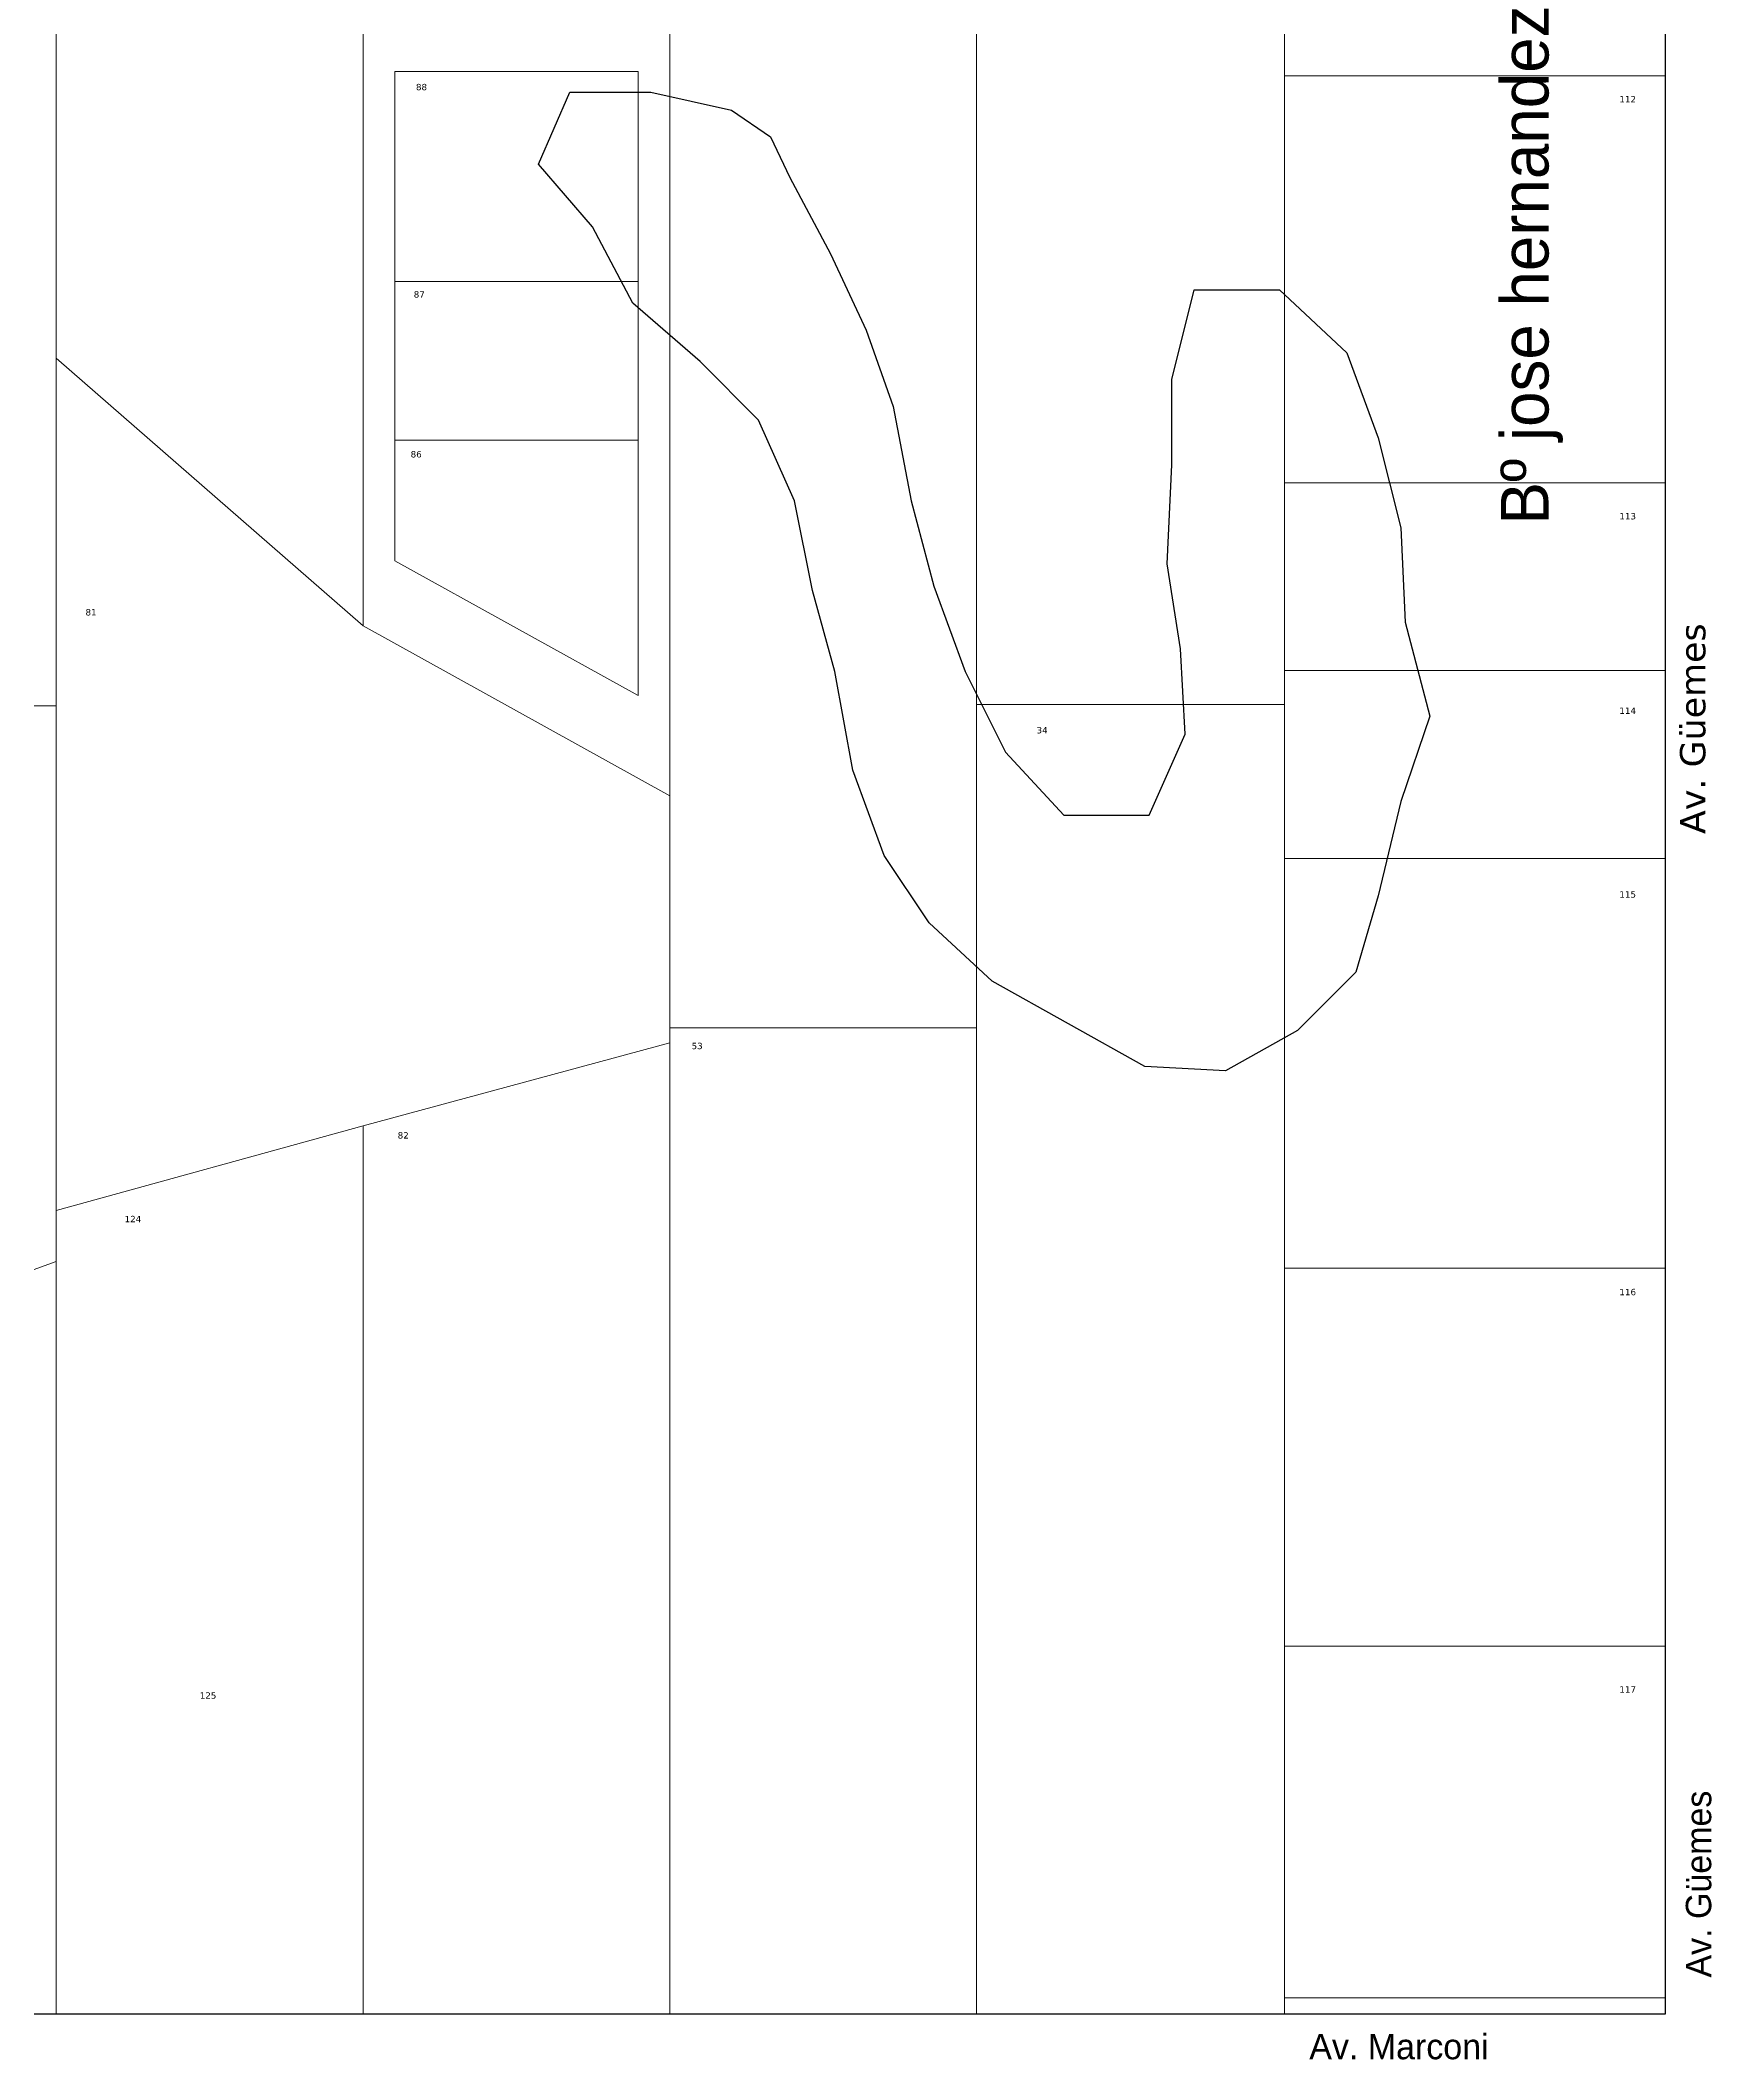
# Model space of a CAD drawing. Header units: millimetres. Extents: x 0 to 6558, y 60 to 10727.
# Drawn here: x 2668 to 3194, y 6401 to 7037 of the extents above; entities that cross this region are included whole.
import ezdxf

# ---------------------------------------------------------------- set-up
doc = ezdxf.new("R2010")
doc.units = ezdxf.units.MM
for name, color, linetype, lineweight in [('0 LAGUNA', 140, 'Continuous', 30), ('0 NOMBRE DE BARRIOS', 251, 'Continuous', 35), ('0 N° DE PARCELA', 255, 'Continuous', 25), ('0 SIG - PARCELAS', 252, 'Continuous', 18)]:
    doc.layers.add(name, color=color, linetype=linetype, lineweight=lineweight)
doc.layers.add('0 NOMBRE DE CALLES', color=255, linetype='Continuous')
doc.layers.add('0 SIG - CHACRAS', color=253, linetype='Continuous')
doc.styles.get("Standard").update_dxf_attribs({"font": 'arial.ttf'})
doc.styles.add('STYLE1', font='arial.ttf')

msp = doc.modelspace()

# ---------------------------------------------------------------- linework, layer by layer
at = {"layer": '0 LAGUNA'}
msp.add_lwpolyline([(2898.12, 7006.296), (2904.221, 6993.489), (2916.949, 6969.448), (2928.262, 6945.408), (2936.747, 6921.367), (2942.403, 6891.67), (2949.474, 6864.802), (2959.373, 6837.933), (2972.1, 6812.479), (2990.484, 6792.681), (3017.353, 6792.681), (3028.666, 6818.135), (3027.252, 6845.004), (3023.009, 6871.872), (3024.423, 6902.984), (3024.423, 6929.852), (3031.494, 6958.135), (3058.363, 6958.135), (3079.575, 6938.337), (3089.474, 6911.468), (3096.545, 6883.186), (3097.959, 6853.489), (3105.672, 6823.792), (3096.545, 6796.923), (3089.474, 6767.226), (3082.403, 6743.186), (3064.019, 6724.802), (3041.393, 6712.075), (3015.938, 6713.489), (2967.858, 6740.357), (2948.06, 6758.741), (2933.918, 6779.953), (2924.019, 6806.822), (2918.363, 6837.933), (2911.292, 6863.388), (2905.635, 6891.67), (2894.322, 6917.125), (2875.938, 6935.509), (2854.726, 6953.893), (2841.999, 6977.933), (2825.029, 6997.731), (2834.928, 7020.357), (2860.383, 7020.357), (2885.837, 7014.701), (2898.12, 7006.296), (2898.12, 7006.296)], dxfattribs=at)
msp.add_lwpolyline([(2898.12, 7006.296), (2904.221, 6993.489), (2916.949, 6969.448), (2928.262, 6945.408), (2936.747, 6921.367), (2942.403, 6891.67), (2949.474, 6864.802), (2959.373, 6837.933), (2972.1, 6812.479), (2990.484, 6792.681), (3017.353, 6792.681), (3028.666, 6818.135), (3027.252, 6845.004), (3023.009, 6871.872), (3024.423, 6902.984), (3024.423, 6929.852), (3031.494, 6958.135), (3058.363, 6958.135), (3079.575, 6938.337), (3089.474, 6911.468), (3096.545, 6883.186), (3097.959, 6853.489), (3105.672, 6823.792), (3096.545, 6796.923), (3089.474, 6767.226), (3082.403, 6743.186), (3064.019, 6724.802), (3041.393, 6712.075), (3015.938, 6713.489), (2967.858, 6740.357), (2948.06, 6758.741), (2933.918, 6779.953), (2924.019, 6806.822), (2918.363, 6837.933), (2911.292, 6863.388), (2905.635, 6891.67), (2894.322, 6917.125), (2875.938, 6935.509), (2854.726, 6953.893), (2841.999, 6977.933), (2825.029, 6997.731), (2834.928, 7020.357), (2860.383, 7020.357), (2885.837, 7014.701), (2898.12, 7006.296), (2898.12, 7006.296)], dxfattribs=at)
at = {"layer": '0 SIG - CHACRAS'}
msp.add_lwpolyline([(2199.979, 6415.105), (3179.979, 6415.105), (3179.979, 7395.105), (2199.979, 7395.105)], close=True, dxfattribs=at)
at = {"layer": '0 SIG - PARCELAS'}
for points in [[(3059.979, 7025.515), (3179.979, 7025.515), (3179.979, 7212.525), (3113.467, 7240.409), (3076.718, 7242.687), (3059.979, 7236.355)], [(2962.979, 7155.105), (2866.379, 7155.105), (2866.379, 6725.665), (2962.979, 6725.665)], [(2673.179, 6936.605), (2769.779, 6852.335), (2769.779, 7089.105), (2759.779, 7089.105), (2721.479, 7074.92), (2686.649, 7055.105), (2683.179, 7055.105), (2673.179, 7055.105)], [(2779.779, 6960.785), (2856.379, 6960.785), (2856.379, 7026.855), (2779.779, 7026.855)], [(3059.979, 7025.515), (3179.979, 7025.515), (3179.979, 6897.335), (3059.979, 6897.335)], [(2673.179, 6668.105), (2673.179, 6936.605), (2769.779, 6852.335), (2866.379, 6798.765), (2866.379, 6720.985), (2769.779, 6694.765)], [(3059.979, 6897.335), (3179.979, 6897.335), (3179.979, 6838.175), (3059.979, 6838.175)], [(3059.979, 6838.175), (3179.979, 6838.175), (3179.979, 6779.015), (3059.979, 6779.015)], [(2576.579, 6617.105), (2673.179, 6652.105), (2673.179, 6827.085), (2576.579, 6827.085)], [(2962.979, 6827.476), (3059.979, 6827.476), (3059.979, 6415.105), (2962.979, 6415.105)], [(3059.979, 6779.015), (3179.979, 6779.015), (3179.979, 6649.995), (3059.979, 6649.995)], [(2866.379, 6725.665), (2962.979, 6725.665), (2962.979, 6415.105), (2866.379, 6415.105)], [(2769.779, 6694.765), (2769.779, 6415.105), (2866.379, 6415.105), (2866.379, 6720.985)], [(2769.779, 6694.765), (2769.779, 6415.105), (2673.179, 6415.105), (2673.179, 6668.105)], [(3059.979, 6649.995), (3179.979, 6649.995), (3179.979, 6530.885), (3059.979, 6530.885)], [(3059.979, 6530.885), (3179.979, 6530.885), (3179.979, 6420.105), (3059.979, 6420.105)]]:
    msp.add_lwpolyline(points, close=True, dxfattribs=at)
for points in [[(3179.979, 7020.515), (3179.979, 7199.585)], [(3059.979, 7145.105), (2962.979, 7145.105), (2962.979, 6827.476), (3059.979, 6827.476), (3059.979, 7145.105)], [(2779.779, 6910.785), (2856.379, 6910.785), (2856.379, 6960.785), (2779.779, 6960.785), (2779.779, 6910.785)], [(2779.779, 6910.785), (2779.779, 6872.785), (2856.379, 6830.315), (2856.379, 6910.785), (2779.779, 6910.785)], [(3179.979, 6779.015), (3179.979, 6838.175), (3059.979, 6838.175), (3059.979, 6779.015), (3179.979, 6779.015)], [(3179.979, 6649.995), (3179.979, 6779.015), (3059.979, 6779.015), (3059.979, 6649.995), (3179.979, 6649.995)]]:
    msp.add_lwpolyline(points, dxfattribs=at)

# ---------------------------------------------------------------- texts
at = {"layer": '0 NOMBRE DE BARRIOS', "linetype": 'Continuous', "lineweight": 25, "insert": (3137.859, 6965.942), "char_height": 15, "width": 338.88889, "attachment_point": 5, "rotation": 90}
msp.add_mtext('{\\fBankGothic Lt BT|b0|i0|c0|p34;Bº jose hernandez}', dxfattribs=at)
at = {"layer": '0 NOMBRE DE CALLES', "linetype": 'Continuous', "insert": (3188.557, 6786.713), "char_height": 8, "width": 783.33333, "attachment_point": 4, "rotation": 90}
msp.add_mtext('\\pt10;{\\fVerdana|b0|i0|c0|p34;Av. Güemes}', dxfattribs=at)
at = {"layer": '0 NOMBRE DE CALLES', "insert": (3190.39, 6426.52), "char_height": 8, "width": 783.33333, "attachment_point": 4, "rotation": 90}
msp.add_mtext('\\pt8.472;{\\fBankGothic Lt BT|b0|i0|c0|p34;Av. Güemes}', dxfattribs=at)
at = {"layer": '0 NOMBRE DE CALLES', "insert": (3067.753, 6404.721), "char_height": 8, "width": 783.33333, "attachment_point": 4}
msp.add_mtext('\\pt20;{\\fBankGothic Lt BT|b0|i0|c0|p34;Av. Marconi}', dxfattribs=at)
at = {"layer": '0 N° DE PARCELA', "char_height": 2, "attachment_point": 4, "style": 'STYLE1'}
for s, insert in [('\\pt8;{\\fVerdana|b0|i0|c0|p34;88}', (2786.446, 7021.979)), ('\\pt8;{\\fVerdana|b0|i0|c0|p34;112}', (3165.412, 7018.172)), ('\\pt8;{\\fVerdana|b0|i0|c0|p34;87}', (2785.74, 6956.673)), ('\\pt8;{\\fVerdana|b0|i0|c0|p34;86}', (2784.77, 6906.315)), ('\\pt8;{\\fVerdana|b0|i0|c0|p34;113}', (3165.412, 6886.798)), ('\\pt8;{\\fVerdana|b0|i0|c0|p34;81}', (2682.382, 6856.535)), ('\\pt8;{\\fVerdana|b0|i0|c0|p34;114}', (3165.412, 6825.556)), ('\\pt8;{\\fVerdana|b0|i0|c0|p34;34}', (2981.874, 6819.387)), ('\\pt8;{\\fVerdana|b0|i0|c0|p34;115}', (3165.412, 6767.674)), ('\\pt8;{\\fVerdana|b0|i0|c0|p34;53}', (2873.24, 6719.935)), ('\\pt8;{\\fVerdana|b0|i0|c0|p34;82}', (2780.686, 6691.772)), ('\\pt4;{\\fVerdana|b0|i0|c0|p34;124}', (2694.71, 6665.444)), ('\\pt8;{\\fVerdana|b0|i0|c0|p34;116}', (3165.412, 6642.429)), ('\\pt4;{\\fVerdana|b0|i0|c0|p34;125}', (2718.364, 6515.331)), ('\\pt8;{\\fVerdana|b0|i0|c0|p34;117}', (3165.412, 6517.275))]:
    msp.add_mtext(s, dxfattribs=dict(at, insert=insert))

doc.saveas('drawing.dxf')
